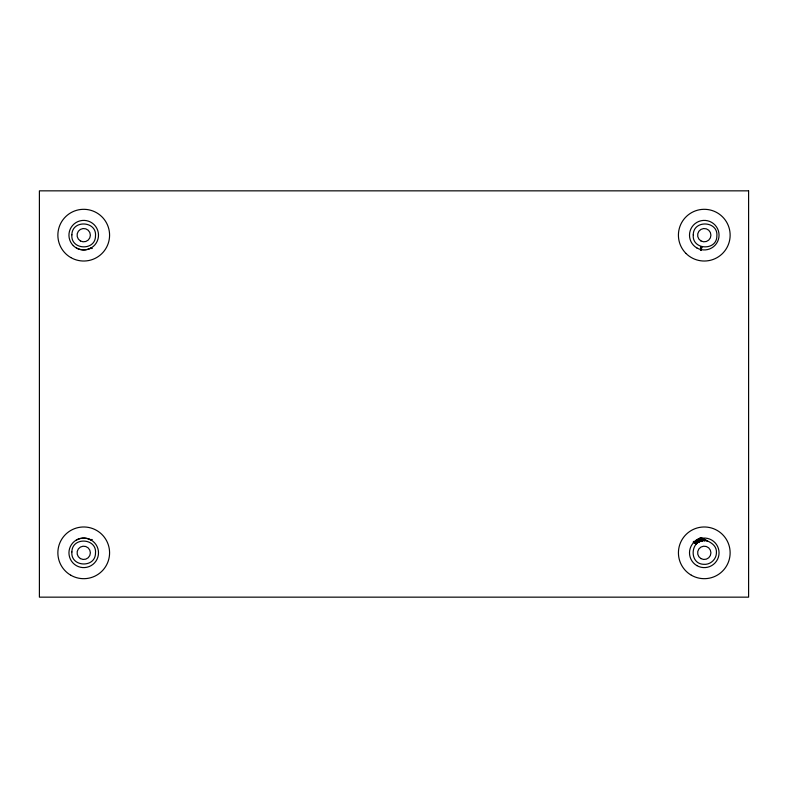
<?xml version="1.0" encoding="UTF-8"?>
<svg xmlns="http://www.w3.org/2000/svg" width="788" height="788" viewBox="0 0 788 788"><rect width="100%" height="100%" fill="white"/><g stroke="black" fill="none" stroke-linecap="round" stroke-linejoin="round"><path stroke-width="1.18" d="M91.112 247.964C86.562 250.486 80.888 250.486 76.338 247.964M76.338 540.036A14.775 14.775 0 0 1 98.5 552.831A14.775 14.775 0 0 1 76.338 565.626A14.775 14.775 0 0 1 76.338 540.036C80.888 537.514 86.562 537.514 91.112 540.036M89.901 248.466L92.294 248.466M89.901 539.534L92.294 539.534M700.138 537.889C706.866 540.676 717.297 543.592 716.41 553.117C716.253 559.549 710.106 564.966 703.714 564.316C688.456 563.903 690.337 538.884 705.487 540.745L700.118 537.869M694.139 541.326L697.232 543.287L694.139 541.307M71.885 234.824C70.398 250.013 95.456 251.264 95.496 236.006C96.983 220.817 71.915 219.566 71.885 234.824M71.885 551.945C70.398 567.133 95.456 568.384 95.496 553.117C96.983 537.928 71.915 536.677 71.885 551.945M693.263 234.824C691.775 250.013 716.844 251.264 716.873 236.006C718.361 220.817 693.302 219.566 693.263 234.824M701.3 246.624L700.473 250.21L701.3 246.624M701.872 246.792L701.034 250.377L701.872 246.792M748.6 190.844L39.4 190.844L39.4 597.156L748.6 597.156L748.6 190.844M707.23 541.011L700.729 537.583L707.23 541.011M704.305 540.716L700.04 538.411L704.305 540.716M702.551 540.893L698.266 538.509L702.551 540.893M700.837 541.326L697.666 539.494L700.837 541.326M699.734 541.76L696.562 539.888L699.734 541.76M698.69 542.292L695.577 540.41L698.69 542.292M696.346 544.075L693.292 542.075L696.346 544.075M73.274 245.62A14.775 14.775 0 0 0 97.998 238.991A14.775 14.775 0 0 0 79.903 220.896A14.775 14.775 0 0 0 73.274 245.62M696.888 247.964A14.775 14.775 0 0 0 719.05 235.169A14.775 14.775 0 0 0 696.888 222.374A14.775 14.775 0 0 0 696.888 247.964M696.888 565.626A14.775 14.775 0 0 0 719.05 552.831A14.775 14.775 0 0 0 696.888 540.036A14.775 14.775 0 0 0 696.888 565.626M70.792 257.558A25.856 25.856 0 0 0 109.581 235.169A25.856 25.856 0 0 0 70.792 212.78A25.856 25.856 0 0 0 70.792 257.558M685.993 253.45A25.856 25.856 0 0 0 729.255 241.857A25.856 25.856 0 0 0 697.587 210.189A25.856 25.856 0 0 0 685.993 253.45M691.352 575.22A25.856 25.856 0 0 0 730.131 552.831A25.856 25.856 0 0 0 691.352 530.442A25.856 25.856 0 0 0 691.352 575.22M70.792 575.22A25.856 25.856 0 0 0 109.581 552.831A25.856 25.856 0 0 0 70.792 530.442A25.856 25.856 0 0 0 70.792 575.22M80.396 240.931A6.649 6.649 0 0 0 90.374 235.169A6.649 6.649 0 0 0 80.396 229.406A6.649 6.649 0 0 0 80.396 240.931M80.406 558.594A6.649 6.649 0 0 0 90.374 552.831A6.649 6.649 0 0 0 80.406 547.069A6.649 6.649 0 0 0 80.406 558.594M700.946 240.931A6.649 6.649 0 0 0 710.924 235.169A6.649 6.649 0 0 0 700.946 229.406A6.649 6.649 0 0 0 700.946 240.931M700.946 558.594A6.649 6.649 0 0 0 710.924 552.831A6.649 6.649 0 0 0 700.946 547.069A6.649 6.649 0 0 0 700.946 558.594"/></g></svg>
